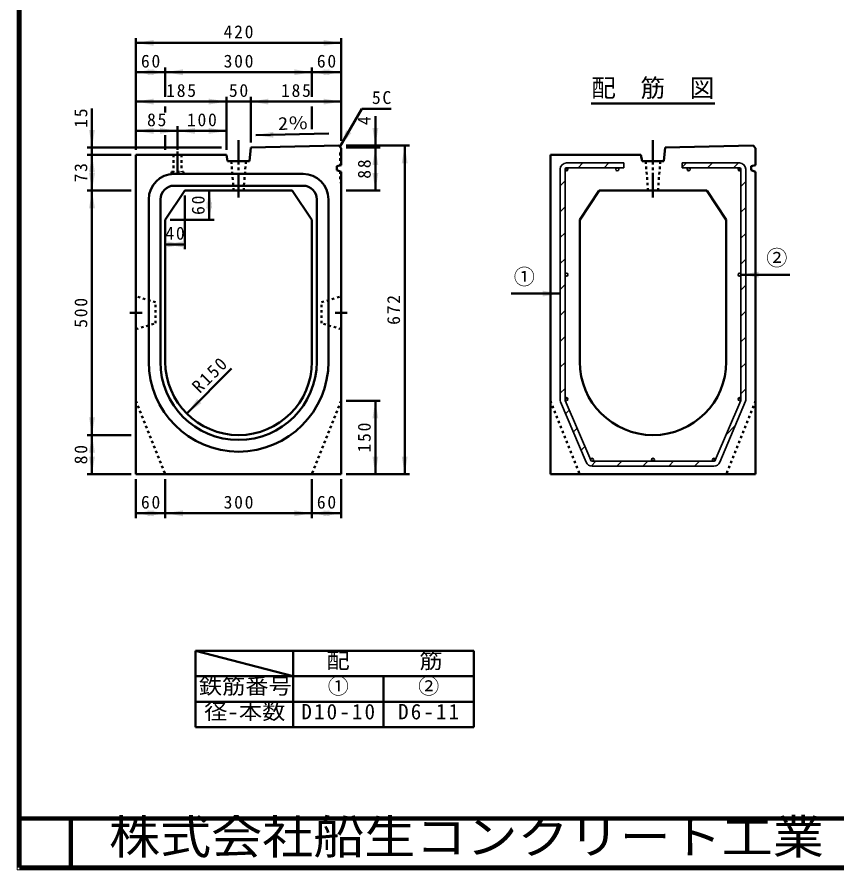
# Model space of a CAD drawing. Units: millimetres, scale not verified. Extents: x 100 to 4105, y 100 to 2870.
# Drawn here: x 100 to 1778, y 100 to 1844 of the extents above; entities that cross this region are included whole.
import ezdxf
from ezdxf.enums import TextEntityAlignment as Align

# ---------------------------------------------------------------- set-up
doc = ezdxf.new("R2010")
doc.units = ezdxf.units.MM
doc.header["$LTSCALE"] = 5
for name, pattern in [('USER1', [2.2, 1, -1.2]), ('USER2', [13.4, 10, -1.2, 1, -1.2]), ('USER3', [6.847826, 4.565218, -2.282608])]:
    doc.linetypes.add(name, pattern=pattern)
doc.layers.add('V-nasSTD', color=7, linetype='Continuous', lineweight=35)
doc.styles.add('ＭＳ ゴシック', font='')
doc.styles.get('ＭＳ ゴシック').set_extended_font_data('MS Gothic')

msp = doc.modelspace()

# ---------------------------------------------------------------- hatches: boundary and pattern name
at = {"layer": 'V-nasSTD'}
for points in [[(379.398, 1797.38), (343.398, 1791.38), (379.398, 1785.38)], [(727.398, 1785.38), (763.398, 1791.38), (727.398, 1797.38)], [(379.398, 1737.38), (343.398, 1731.38), (379.398, 1725.38)], [(367.398, 1725.38), (403.398, 1731.38), (367.398, 1737.38)], [(439.398, 1737.38), (403.398, 1731.38), (439.398, 1725.38)], [(667.398, 1725.38), (703.398, 1731.38), (667.398, 1737.38)], [(739.398, 1737.38), (703.398, 1731.38), (739.398, 1725.38)], [(727.398, 1725.38), (763.398, 1731.38), (727.398, 1737.38)], [(379.398, 1677.38), (343.398, 1671.38), (379.398, 1665.38)], [(492.398, 1665.38), (528.398, 1671.38), (492.398, 1677.38)], [(614.398, 1677.38), (578.398, 1671.38), (614.398, 1665.38)], [(727.398, 1665.38), (763.398, 1671.38), (727.398, 1677.38)], [(259.398, 1613.38), (253.398, 1577.38), (247.398, 1613.38)], [(379.398, 1617.38), (343.398, 1611.38), (379.398, 1605.38)], [(392.398, 1605.38), (428.398, 1611.38), (392.398, 1617.38)], [(464.398, 1617.38), (428.398, 1611.38), (464.398, 1605.38)], [(492.398, 1605.38), (528.398, 1611.38), (492.398, 1617.38)], [(624.288, 1609.476), (588.426, 1602.7), (624.547, 1597.479)], [(773.701, 1613.057), (760.898, 1578.88), (784.094, 1607.057)], [(827.398, 1617.38), (833.398, 1581.38), (839.398, 1617.38)], [(839.398, 1541.38), (833.398, 1577.38), (827.398, 1541.38)], [(899.398, 1545.38), (893.398, 1581.38), (887.398, 1545.38)], [(247.398, 1526.38), (253.398, 1562.38), (259.398, 1526.38)], [(259.398, 1525.38), (253.398, 1489.38), (247.398, 1525.38)], [(827.398, 1525.38), (833.398, 1489.38), (839.398, 1525.38)], [(259.398, 1453.38), (253.398, 1489.38), (247.398, 1453.38)], [(499.398, 1453.38), (493.398, 1489.38), (487.398, 1453.38)], [(487.398, 1465.38), (493.398, 1429.38), (499.398, 1465.38)], [(439.398, 1385.38), (403.398, 1379.38), (439.398, 1373.38)], [(407.398, 1373.38), (443.398, 1379.38), (407.398, 1385.38)], [(1617.594, 1311.38), (1581.594, 1317.38), (1617.594, 1323.38)], [(1175.594, 1272.733), (1211.594, 1278.733), (1175.594, 1284.733)], [(468.545, 1063.013), (447.332, 1033.314), (477.03, 1054.528)], [(839.398, 1023.38), (833.398, 1059.38), (827.398, 1023.38)], [(247.398, 1025.38), (253.398, 989.38), (259.398, 1025.38)], [(259.398, 953.38), (253.398, 989.38), (247.398, 953.38)], [(247.398, 945.38), (253.398, 909.38), (259.398, 945.38)], [(827.398, 945.38), (833.398, 909.38), (839.398, 945.38)], [(887.398, 945.38), (893.398, 909.38), (899.398, 945.38)], [(379.398, 835.38), (343.398, 829.38), (379.398, 823.38)], [(367.398, 823.38), (403.398, 829.38), (367.398, 835.38)], [(439.398, 835.38), (403.398, 829.38), (439.398, 823.38)], [(667.398, 823.38), (703.398, 829.38), (667.398, 835.38)], [(739.398, 835.38), (703.398, 829.38), (739.398, 823.38)], [(727.398, 823.38), (763.398, 829.38), (727.398, 835.38)]]:
    msp.add_hatch(color=256, dxfattribs=at).paths.add_polyline_path(points)

# ---------------------------------------------------------------- linework, layer by layer
at = {"layer": 'V-nasSTD', "lineweight": 100}
for p, q in [((105, 2865), (105, 105)), ((105, 205), (4100, 205)), ((210, 205), (210, 105)), ((105, 105), (4100, 105))]:
    msp.add_line(p, q, dxfattribs=at)
at = {"layer": 'V-nasSTD', "lineweight": 50}
for p, q in [((343.398, 1572.38), (343.398, 1801.38)), ((763.398, 1591.38), (763.398, 1801.38)), ((343.398, 1791.38), (763.398, 1791.38)), ((343.398, 1731.38), (403.398, 1731.38)), ((403.398, 1681.38), (403.398, 1741.38)), ((403.398, 1731.38), (703.398, 1731.38)), ((703.398, 1681.38), (703.398, 1741.38)), ((703.398, 1731.38), (763.398, 1731.38)), ((528.398, 1572.38), (528.398, 1681.38)), ((578.398, 1587.38), (578.398, 1681.38)), ((253.398, 1657.38), (253.398, 1577.38)), ((343.398, 1671.38), (528.398, 1671.38)), ((403.398, 1661.38), (403.398, 1649.38)), ((528.398, 1671.38), (578.398, 1671.38)), ((578.398, 1671.38), (763.398, 1671.38)), ((703.398, 1660.981), (703.398, 1614.981)), ((1275.191, 1667.38), (1527.997, 1667.38)), ((805.898, 1656.823), (760.898, 1578.88)), ((805.898, 1656.823), (865.898, 1656.823)), ((833.398, 1641.38), (833.398, 1581.38)), ((343.398, 1611.38), (428.398, 1611.38)), ((428.398, 1572.38), (428.398, 1621.38)), ((428.398, 1611.38), (528.398, 1611.38)), ((588.426, 1602.7), (738.391, 1605.942)), ((403.398, 1602.38), (403.398, 1572.38)), ((518.398, 1577.38), (243.398, 1577.38)), ((253.398, 1562.38), (253.398, 1577.38)), ((578.398, 1577.38), (575.898, 1549.38)), ((578.398, 1577.38), (758.398, 1581.38)), ((758.398, 1581.38), (763.398, 1576.38)), ((763.398, 1576.38), (763.398, 1541.395)), ((773.398, 1581.38), (903.398, 1581.38)), ((773.398, 1577.38), (843.398, 1577.38)), ((833.398, 1489.38), (833.398, 1577.38)), ((893.398, 909.38), (893.398, 1581.38)), ((1426.594, 1577.38), (1424.094, 1549.38)), ((1426.594, 1577.38), (1606.594, 1581.38)), ((1606.594, 1581.38), (1611.594, 1576.38)), ((1611.594, 1576.38), (1611.594, 1541.395)), ((333.398, 1562.38), (243.398, 1562.38)), ((253.398, 1489.38), (253.398, 1562.38)), ((343.398, 909.38), (343.398, 1562.38)), ((343.398, 1562.38), (528.398, 1562.38)), ((528.398, 1562.38), (530.898, 1549.38)), ((1191.594, 909.38), (1191.594, 1562.38)), ((1191.594, 1562.38), (1376.594, 1562.38)), ((1376.594, 1562.38), (1379.094, 1549.38)), ((530.898, 1549.38), (575.898, 1549.38)), ((754.398, 1539.38), (763.398, 1541.395)), ((754.398, 1531.38), (754.398, 1539.38)), ((1379.094, 1549.38), (1424.094, 1549.38)), ((1602.594, 1539.38), (1611.594, 1541.395)), ((1602.594, 1531.38), (1602.594, 1539.38)), ((685.398, 1523.38), (421.398, 1523.38)), ((754.398, 1531.38), (763.398, 1528.022)), ((763.398, 909.38), (763.398, 1528.022)), ((1602.594, 1531.38), (1611.594, 1528.022)), ((1611.594, 909.38), (1611.594, 1528.022)), ((333.398, 1489.38), (243.398, 1489.38)), ((253.398, 989.38), (253.398, 1489.38)), ((443.398, 1489.38), (403.398, 1429.38)), ((685.398, 1499.38), (421.398, 1499.38)), ((443.398, 1489.38), (663.398, 1489.38)), ((493.398, 1429.38), (493.398, 1489.38)), ((663.398, 1489.38), (703.398, 1429.38)), ((773.398, 1489.38), (843.398, 1489.38)), ((1291.594, 1489.38), (1251.594, 1429.38)), ((1291.594, 1489.38), (1511.594, 1489.38)), ((1511.594, 1489.38), (1551.594, 1429.38)), ((369.398, 1471.38), (369.398, 1139.38)), ((393.398, 1471.38), (393.398, 1139.38)), ((443.398, 1479.38), (443.398, 1369.38)), ((713.398, 1139.38), (713.398, 1471.38)), ((737.398, 1139.38), (737.398, 1471.38)), ((403.398, 1429.38), (403.398, 1139.38)), ((413.398, 1429.38), (503.398, 1429.38)), ((703.398, 1429.38), (703.398, 1139.38)), ((1251.594, 1429.38), (1251.594, 1139.38)), ((1551.594, 1429.38), (1551.594, 1139.38)), ((403.398, 1379.38), (443.398, 1379.38)), ((1681.594, 1317.38), (1581.594, 1317.38)), ((1111.594, 1278.733), (1211.594, 1278.733)), ((447.332, 1033.314), (539.255, 1125.238)), ((773.398, 1059.38), (843.398, 1059.38)), ((833.398, 909.38), (833.398, 1059.38)), ((333.398, 989.38), (243.398, 989.38)), ((253.398, 909.38), (253.398, 989.38)), ((333.398, 909.38), (243.398, 909.38)), ((343.398, 909.38), (763.398, 909.38)), ((773.398, 909.38), (903.398, 909.38)), ((1191.594, 909.38), (1611.594, 909.38)), ((343.398, 899.38), (343.398, 819.38)), ((403.398, 899.38), (403.398, 819.38)), ((703.398, 899.38), (703.398, 819.38)), ((763.398, 899.38), (763.398, 819.38)), ((343.398, 829.38), (403.398, 829.38)), ((403.398, 829.38), (703.398, 829.38)), ((703.398, 829.38), (763.398, 829.38)), ((465, 548), (465, 496)), ((665, 548), (465, 548)), ((465, 548), (665, 496)), ((665, 496), (665, 548)), ((850, 548), (665, 548)), ((1035, 548), (850, 548)), ((1035, 496), (1035, 548)), ((465, 496), (465, 444)), ((665, 496), (465, 496)), ((665, 444), (665, 496)), ((665, 444), (665, 496)), ((665, 496), (665, 444)), ((850, 496), (665, 496)), ((850, 444), (850, 496)), ((850, 496), (1035, 496)), ((850, 444), (850, 496)), ((850, 496), (850, 444)), ((1035, 444), (1035, 496)), ((1035, 444), (1035, 496)), ((1035, 444), (1035, 496)), ((1035, 496), (1035, 444)), ((465, 444), (465, 392)), ((665, 444), (465, 444)), ((665, 392), (665, 444)), ((665, 444), (850, 444)), ((665, 392), (665, 444)), ((665, 444), (665, 392)), ((850, 392), (850, 444)), ((850, 444), (1035, 444)), ((850, 392), (850, 444)), ((850, 444), (850, 392)), ((1035, 392), (1035, 444)), ((1035, 392), (1035, 444)), ((1035, 392), (1035, 444)), ((1035, 444), (1035, 392)), ((465, 392), (665, 392)), ((665, 392), (850, 392)), ((850, 392), (1035, 392))]:
    msp.add_line(p, q, dxfattribs=at)
at = {"layer": 'V-nasSTD', "linetype": 'USER2', "lineweight": 50}
for p, q in [((553.398, 1592.38), (553.398, 1474.38)), ((1401.594, 1592.38), (1401.594, 1474.38)), ((428.398, 1569.38), (428.398, 1524.38)), ((355.898, 1239.38), (330.898, 1239.38)), ((750.898, 1239.38), (775.898, 1239.38))]:
    msp.add_line(p, q, dxfattribs=at)
at = {"layer": 'V-nasSTD', "linetype": 'USER1', "lineweight": 50}
for p, q in [((420.398, 1562.38), (420.398, 1527.38)), ((436.398, 1562.38), (436.398, 1527.38)), ((761.098, 1566.38), (763.398, 1568.68)), ((761.098, 1566.38), (761.098, 1540.88)), ((538.398, 1549.38), (543.398, 1489.38)), ((568.398, 1549.38), (563.398, 1489.38)), ((1386.594, 1549.38), (1391.594, 1489.38)), ((1416.594, 1549.38), (1411.594, 1489.38)), ((416.398, 1527.38), (440.398, 1527.38)), ((416.398, 1527.38), (416.398, 1524.38)), ((416.398, 1524.38), (440.398, 1524.38)), ((440.398, 1527.38), (440.398, 1524.38)), ((761.098, 1528.88), (761.098, 1506.38)), ((761.098, 1506.38), (763.398, 1504.08)), ((383.398, 1260.88), (343.398, 1272.88)), ((383.398, 1217.88), (383.398, 1260.88)), ((723.398, 1260.88), (763.398, 1272.88)), ((723.398, 1217.88), (723.398, 1260.88)), ((343.398, 1205.88), (383.398, 1217.88)), ((763.398, 1205.88), (723.398, 1217.88)), ((343.398, 1059.38), (403.398, 909.38)), ((763.398, 1059.38), (703.398, 909.38)), ((1191.594, 1059.38), (1251.594, 909.38)), ((1611.594, 1059.38), (1551.594, 909.38))]:
    msp.add_line(p, q, dxfattribs=at)
at = {"layer": 'V-nasSTD'}
for p, q in [((1222.617, 1535.137), (1226.85, 1530.903)), ((1341.594, 1545.88), (1224.594, 1545.88)), ((1341.594, 1535.88), (1224.594, 1535.88)), ((1248.316, 1535.88), (1258.316, 1545.88)), ((1301.349, 1535.88), (1311.349, 1545.88)), ((1327.999, 1535.88), (1328.594, 1535.88)), ((1327.999, 1535.821), (1331.535, 1532.285)), ((1341.594, 1545.88), (1341.594, 1535.88)), ((1461.594, 1545.88), (1461.594, 1535.88)), ((1461.594, 1545.88), (1578.594, 1545.88)), ((1461.594, 1537.027), (1470.448, 1545.88)), ((1461.594, 1535.88), (1578.594, 1535.88)), ((1513.481, 1535.88), (1523.481, 1545.88)), ((1566.514, 1535.88), (1576.514, 1545.88)), ((1211.594, 1532.88), (1211.594, 1062.581)), ((1221.594, 1532.88), (1221.594, 1061.43)), ((1471.674, 1533.567), (1475.281, 1529.96)), ((1576.391, 1534.916), (1580.63, 1530.677)), ((1581.594, 1532.88), (1581.594, 1061.43)), ((1591.594, 1063.499), (1591.594, 1532.88)), ((1211.594, 1499.159), (1221.594, 1509.159)), ((1581.594, 1497.928), (1591.594, 1507.928)), ((1211.594, 1446.126), (1221.594, 1456.126)), ((1581.594, 1444.895), (1591.594, 1454.895)), ((1211.594, 1393.093), (1221.594, 1403.093)), ((1581.594, 1391.862), (1591.594, 1401.862)), ((1211.594, 1340.06), (1221.594, 1350.06)), ((1581.594, 1338.829), (1591.594, 1348.829)), ((1221.602, 1317.159), (1224.372, 1314.389)), ((1225.64, 1320.192), (1227.406, 1318.426)), ((1575.691, 1316.623), (1577.837, 1314.478)), ((1579.038, 1320.347), (1581.561, 1317.824)), ((1211.594, 1287.027), (1221.594, 1297.027)), ((1581.594, 1285.796), (1591.594, 1295.796)), ((1211.594, 1233.994), (1221.594, 1243.994)), ((1581.594, 1232.763), (1591.594, 1242.763)), ((1211.594, 1180.961), (1221.594, 1190.961)), ((1581.594, 1179.73), (1591.594, 1189.73)), ((1211.594, 1127.928), (1221.594, 1137.928)), ((1581.594, 1126.697), (1591.594, 1136.697)), ((1211.594, 1074.895), (1221.594, 1084.895)), ((1581.594, 1073.664), (1591.594, 1083.664)), ((1223.414, 1065.639), (1227.352, 1061.7)), ((1577.116, 1065.491), (1581.205, 1061.402)), ((1212.621, 1057.518), (1264.924, 933.818)), ((1274.119, 937.703), (1221.835, 1060.252)), ((1529.069, 937.703), (1581.354, 1060.252)), ((1590.58, 1058.466), (1538.244, 933.847)), ((1222.912, 1033.179), (1230.253, 1040.521)), ((1238.671, 995.906), (1246.113, 1003.348)), ((1551.692, 990.729), (1569.692, 1008.729)), ((1254.431, 958.633), (1261.972, 966.174)), ((1274.871, 926.039), (1284.712, 935.88)), ((1276.487, 941.855), (1279.853, 938.489)), ((1276.879, 935.88), (1526.309, 935.88)), ((1276.897, 925.88), (1526.259, 925.88)), ((1327.745, 925.88), (1337.745, 935.88)), ((1380.778, 925.88), (1390.778, 935.88)), ((1398.742, 939.809), (1402.523, 936.028)), ((1402.523, 935.88), (1401.594, 935.88)), ((1433.811, 925.88), (1443.811, 935.88)), ((1486.844, 925.88), (1496.844, 935.88)), ((1524.532, 941.298), (1528.726, 937.103))]:
    msp.add_line(p, q, dxfattribs=at)
at = {"layer": 'V-nasSTD', "linetype": 'USER3', "lineweight": 50}
for p, q in [((343.398, 1272.88), (343.398, 1205.88)), ((763.398, 1272.88), (763.398, 1205.88))]:
    msp.add_line(p, q, dxfattribs=at)
at = {"layer": 'V-nasSTD', "lineweight": 13}
msp.add_lwpolyline([(100, 100), (100, 2870), (4105, 2870), (4105, 100)], close=True, dxfattribs=at)
at = {"layer": 'V-nasSTD'}
for centre in [(1224.594, 1532.88), (1328.594, 1532.88), (1474.594, 1532.88), (1578.594, 1532.88), (1224.594, 1317.38), (1578.594, 1317.38), (1224.594, 1062.88), (1578.594, 1062.88), (1276.879, 938.88), (1401.594, 938.88), (1526.309, 938.88)]:
    msp.add_circle(centre, 3, dxfattribs=at)
for centre, radius, start, end in [((1224.594, 1532.88), 13, 90, 180), ((1224.594, 1532.88), 3, 90, 180), ((1224.594, 1532.88), 3, 131.23207, 180), ((1224.594, 1532.88), 3, 90, 131.23207), ((1578.594, 1532.88), 13, 0, 90), ((1578.594, 1532.88), 3, 0, 90), ((1578.594, 1532.88), 3, 0, 90), ((1224.594, 1062.581), 13, 180, 202.91963), ((1224.594, 1061.43), 3, 180, 203.10504), ((1578.594, 1061.43), 3, 336.89496, 0), ((1578.594, 1063.499), 13, 337.21925, 0), ((1276.897, 938.88), 13, 202.91963, 270), ((1276.879, 938.88), 3, 203.10504, 270), ((1276.879, 938.88), 3, 203.10504, 270), ((1276.879, 938.88), 3, 203.10504, 270), ((1526.259, 938.88), 13, 270, 337.21925), ((1526.309, 938.88), 3, 270, 336.90127), ((1526.309, 938.88), 3, 270, 336.90127), ((1526.309, 938.88), 3, 270, 323.67738), ((1526.309, 938.88), 3, 323.67738, 336.90127)]:
    msp.add_arc(centre, radius, start, end, dxfattribs=at)
at = {"layer": 'V-nasSTD', "lineweight": 50}
for centre, radius, start, end in [((421.398, 1471.38), 52, 90, 180), ((685.398, 1471.38), 52, 0, 90), ((421.398, 1471.38), 28, 90, 180), ((685.398, 1471.38), 28, 0, 90), ((553.398, 1139.38), 184, 180, 270), ((553.398, 1139.38), 160, 180, 270), ((553.398, 1139.38), 150, 180, 270), ((553.398, 1139.38), 150, 270, 0), ((553.398, 1139.38), 184, 270, 0), ((553.398, 1139.38), 160, 270, 0), ((1401.594, 1139.38), 150, 180, 270), ((1401.594, 1139.38), 150, 270, 0)]:
    msp.add_arc(centre, radius, start, end, dxfattribs=at)

# ---------------------------------------------------------------- texts
at = {"layer": 'V-nasSTD', "style": 'ＭＳ ゴシック'}
for s, height, p in [('配\u3000筋\u3000図', 36.95, (1275.191, 1717.78)), ('②', 31.67, (1633.394, 1367.58)), ('①', 31.67, (1116.594, 1328.933)), ('①', 31.67, (735.9, 491.6)), ('②', 31.67, (920.9, 491.6))]:
    msp.add_text(s, height=height, dxfattribs=at).set_placement(p, align=Align.TOP_LEFT)
at = {"layer": 'V-nasSTD', "style": 'ＭＳ ゴシック', "width": 1.15}
msp.add_text('2％', height=26.39, rotation=1.239, dxfattribs=at).set_placement((633.837, 1639.69), align=Align.TOP_LEFT)
at = {"layer": 'V-nasSTD', "style": 'ＭＳ ゴシック'}
msp.add_text('4', height=26.39, rotation=90, dxfattribs=at).set_placement((797.398, 1623.38), align=Align.TOP_LEFT)
at = {"layer": 'V-nasSTD', "style": 'ＭＳ ゴシック', "width": 1.1}
for s, height, p in [('配\u3000\u3000\u3000筋', 31.67, (733.36, 543.6)), ('鉄筋番号', 31.67, (472.12, 491.6)), ('径-本数', 31.67, (482.92, 439.6)), ('株式会社船生コンクリート工業', 69.65, (288.279, 202.55))]:
    msp.add_text(s, height=height, dxfattribs=at).set_placement(p, align=Align.TOP_LEFT)
at = {"layer": 'V-nasSTD', "attachment_point": 1, "style": 'ＭＳ ゴシック'}
for s, insert, char_height in [('\\T1.2;420', (522.798, 1827.38), 26.39), ('\\T1.2;60', (353.598, 1767.38), 26.39), ('\\T1.2;300', (522.798, 1767.38), 26.39), ('\\T1.2;60', (713.598, 1767.38), 26.39), ('\\T1.2;185', (405.298, 1707.38), 26.39), ('\\T1.2;50', (533.598, 1707.38), 26.39), ('\\T1.2;185', (640.298, 1707.38), 26.39), ('\\T1.2;5C', (826.298, 1692.823), 26.39), ('\\T1.2;85', (366.098, 1647.38), 26.39), ('\\T1.2;100', (447.798, 1647.38), 26.39), ('\\T1.2;40', (403.598, 1415.38), 26.39), ('\\T1.2;60', (353.598, 865.38), 26.39), ('\\T1.2;300', (522.798, 865.38), 26.39), ('\\T1.2;60', (713.598, 865.38), 26.39), ('\\T1.2;D10-10', (681.9, 439.6), 31.67), ('\\T1.2;D6-11', (879.86, 439.6), 31.67)]:
    msp.add_mtext(s, dxfattribs=dict(at, insert=insert, char_height=char_height))
at = {"layer": 'V-nasSTD', "char_height": 26.39, "attachment_point": 1, "style": 'ＭＳ ゴシック'}
for s, insert, rotation in [('\\T1.2;15', (217.398, 1617.78), 90), ('\\T1.2;73', (217.398, 1506.08), 90), ('\\T1.2;88', (797.398, 1513.58), 90), ('\\T1.2;60', (457.398, 1439.58), 90), ('\\T1.2;672', (857.398, 1214.78), 90), ('\\T1.2;500', (217.398, 1208.78), 90), ('\\T1.2;R150', (455.251, 1092.146), 45), ('\\T1.2;150', (797.398, 953.78), 90), ('\\T1.2;80', (217.398, 929.58), 90)]:
    msp.add_mtext(s, dxfattribs=dict(at, insert=insert, rotation=rotation))

doc.saveas('drawing.dxf')
